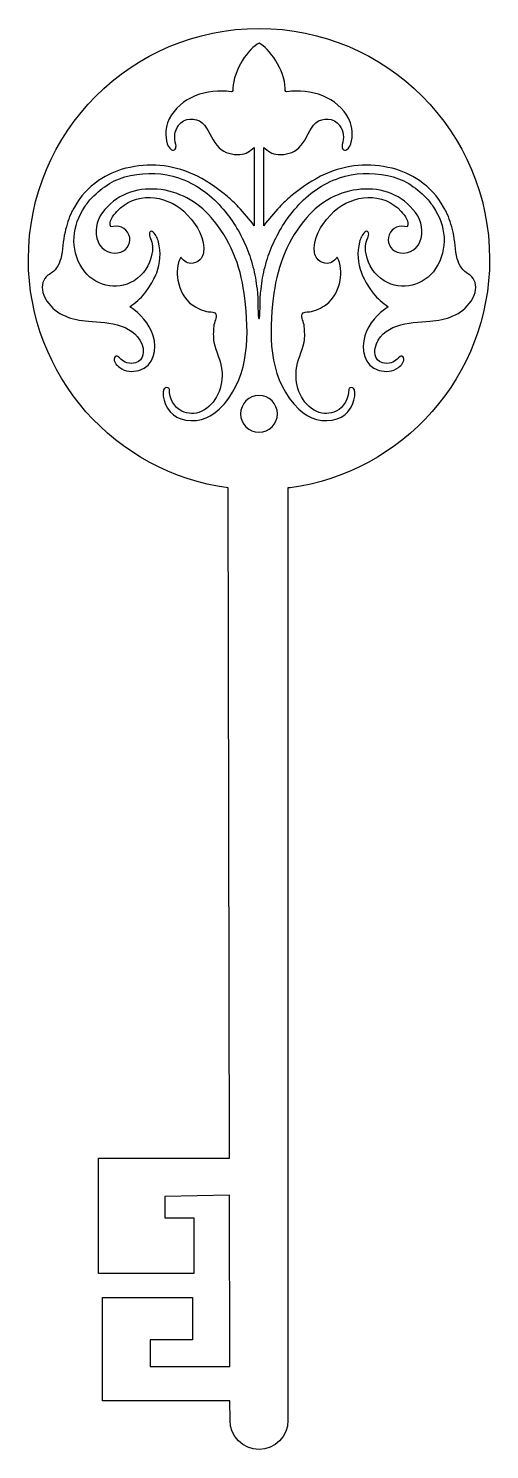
# Model space of a CAD drawing. Header units: centimetres. Extents: x -3.4 to 3.4, y -10.3 to 10.3.
import ezdxf

# ---------------------------------------------------------------- set-up
doc = ezdxf.new("R2010")
doc.units = ezdxf.units.CM
doc.header["$MEASUREMENT"] = 0
doc.layers.add('Camada 1', color=7, linetype='Continuous')

msp = doc.modelspace()

# ---------------------------------------------------------------- linework, layer by layer
at = {"layer": 'Camada 1'}
for points, knots in [([(-1.58231, -9.11906), (-1.58231, -9.11906), (-1.58231, -8.73324), (-1.58231, -8.73324), (-1.58231, -8.73324), (-1.58231, -8.73324), (-0.96544, -8.73325), (-0.96544, -8.73325), (-0.96544, -8.73325), (-0.96544, -8.73325), (-0.96544, -8.11659), (-0.96544, -8.11659), (-0.96544, -8.11659), (-0.96544, -8.11659), (-2.27621, -8.11658), (-2.27621, -8.11658), (-2.27621, -8.11658), (-2.27621, -8.11658), (-2.27621, -9.62005), (-2.27621, -9.62005), (-2.27621, -9.62005), (-2.27621, -9.62005), (-0.42241, -9.62005), (-0.42241, -9.62005), (-0.42241, -9.62005), (-0.42241, -9.62005), (-0.42172, -9.89969), (-0.42172, -9.89969), (-0.42172, -9.89969), (-0.42172, -10.13686), (-0.23289, -10.32887), (0.00021, -10.32887), (0.00021, -10.32887), (0.00021, -10.32887), (0.00021, -10.32887), (0.00021, -10.32887), (0.00021, -10.32887), (0.2331, -10.32887), (0.42172, -10.13686), (0.42172, -9.89969), (0.42172, -9.89969), (0.42172, -9.89969), (0.42172, 3.65047), (0.42172, 3.65047), (0.42172, 3.65047), (0.42172, 3.65047), (0.45154, 3.65092), (0.45154, 3.65092), (0.45154, 3.65092), (2.09053, 3.87185), (3.35412, 5.27591), (3.35412, 6.97454), (3.35412, 6.97454), (3.35412, 8.82747), (1.85245, 10.3289), (0, 10.3289), (0, 10.3289), (-1.85245, 10.3289), (-3.35412, 8.82747), (-3.35412, 6.97456), (-3.35412, 6.97456), (-3.35412, 5.27504), (-2.08941, 3.87049), (-0.4495, 3.65094), (-0.4495, 3.65094), (-0.4495, 3.65094), (-0.4495, 3.65094), (-0.4495, 3.65094), (-0.4495, 3.65094), (-0.4495, 3.65094), (-0.42963, -6.09271), (-0.42963, -6.09271), (-0.42963, -6.09271), (-0.42963, -6.09271), (-2.33402, -6.09271), (-2.33402, -6.09271), (-2.33402, -6.09271), (-2.33402, -6.09271), (-2.33402, -7.76964), (-2.33402, -7.76964), (-2.33402, -7.76964), (-2.33402, -7.76964), (-0.9462, -7.76963), (-0.9462, -7.76963), (-0.9462, -7.76963), (-0.9462, -7.76963), (-0.9462, -6.96008), (-0.9462, -6.96008), (-0.9462, -6.96008), (-0.9462, -6.96008), (-1.3702, -6.96009), (-1.3702, -6.96009), (-1.3702, -6.96009), (-1.3702, -6.96009), (-1.3702, -6.65153), (-1.3702, -6.65153), (-1.3702, -6.65153), (-1.3702, -6.65153), (-0.42849, -6.63253), (-0.42849, -6.63253), (-0.42849, -6.63253), (-0.42849, -6.63253), (-0.42576, -9.11906), (-0.42576, -9.11906), (-0.42576, -9.11906), (-0.42576, -9.11906), (-1.58231, -9.11906), (-1.58231, -9.11906)], [0, 0, 0, 0, 0.03571429, 0.03571429, 0.03571429, 0.03571429, 0.07142857, 0.07142857, 0.07142857, 0.07142857, 0.10714286, 0.10714286, 0.10714286, 0.10714286, 0.14285714, 0.14285714, 0.14285714, 0.14285714, 0.17857143, 0.17857143, 0.17857143, 0.17857143, 0.21428571, 0.21428571, 0.21428571, 0.21428571, 0.25, 0.25, 0.25, 0.25, 0.28571429, 0.28571429, 0.28571429, 0.28571429, 0.32142857, 0.32142857, 0.32142857, 0.32142857, 0.35714286, 0.35714286, 0.35714286, 0.35714286, 0.39285714, 0.39285714, 0.39285714, 0.39285714, 0.42857143, 0.42857143, 0.42857143, 0.42857143, 0.46428571, 0.46428571, 0.46428571, 0.46428571, 0.5, 0.5, 0.5, 0.5, 0.53571429, 0.53571429, 0.53571429, 0.53571429, 0.57142857, 0.57142857, 0.57142857, 0.57142857, 0.60714286, 0.60714286, 0.60714286, 0.60714286, 0.64285714, 0.64285714, 0.64285714, 0.64285714, 0.67857143, 0.67857143, 0.67857143, 0.67857143, 0.71428571, 0.71428571, 0.71428571, 0.71428571, 0.75, 0.75, 0.75, 0.75, 0.78571429, 0.78571429, 0.78571429, 0.78571429, 0.82142857, 0.82142857, 0.82142857, 0.82142857, 0.85714286, 0.85714286, 0.85714286, 0.85714286, 0.89285714, 0.89285714, 0.89285714, 0.89285714, 0.92857143, 0.92857143, 0.92857143, 0.92857143, 1, 1, 1, 1]), ([(3.08623, 6.36512), (2.94346, 6.16004), (2.72028, 6.09046), (2.48311, 6.07418), (2.48311, 6.07418), (2.1827, 6.05383), (1.77157, 6.03079), (1.68756, 5.68294), (1.68756, 5.68294), (1.67266, 5.6224), (1.68394, 5.45796), (1.8547, 5.46066), (1.8547, 5.46066), (1.96315, 5.46246), (1.99115, 5.51127), (2.05123, 5.55824), (2.05123, 5.55824), (2.06478, 5.56909), (2.09687, 5.56909), (2.10319, 5.54559), (2.10319, 5.54559), (2.12034, 5.48415), (2.07247, 5.43581), (2.02728, 5.40012), (2.02728, 5.40012), (1.94415, 5.33509), (1.84117, 5.33326), (1.74629, 5.3581), (1.74629, 5.3581), (1.52946, 5.41366), (1.4784, 5.67433), (1.54029, 5.86271), (1.54029, 5.86271), (1.59903, 6.04072), (1.72463, 6.18346), (1.88002, 6.28284), (1.88002, 6.28284), (1.80051, 6.34158), (1.72283, 6.39759), (1.66047, 6.48252), (1.66047, 6.48252), (1.64375, 6.50467), (1.62795, 6.52723), (1.61258, 6.54938), (1.61258, 6.54938), (1.56241, 6.62166), (1.5195, 6.69305), (1.48968, 6.77528), (1.48968, 6.77528), (1.43457, 6.91985), (1.42372, 7.07074), (1.46259, 7.22343), (1.46259, 7.22343), (1.47704, 7.27854), (1.49603, 7.32823), (1.53847, 7.3662), (1.53847, 7.3662), (1.58456, 7.40822), (1.6094, 7.3549), (1.58729, 7.29799), (1.58729, 7.29799), (1.56197, 7.23383), (1.53395, 7.17194), (1.55792, 7.04997), (1.55792, 7.04997), (1.58999, 6.88733), (1.67629, 6.74999), (1.81861, 6.66146), (1.81861, 6.66146), (2.0761, 6.50062), (2.40363, 6.58783), (2.56855, 6.83675), (2.56855, 6.83675), (2.75738, 7.12319), (2.71627, 7.46834), (2.53783, 7.73305), (2.53783, 7.73305), (2.50664, 7.78094), (2.47004, 7.8252), (2.4303, 7.86677), (2.4303, 7.86677), (2.27491, 8.02761), (2.0969, 8.14778), (1.87012, 8.19157), (1.87012, 8.19157), (1.62842, 8.23766), (1.39575, 8.23359), (1.17077, 8.15588), (1.17077, 8.15588), (0.92502, 8.0705), (0.71902, 7.92368), (0.54826, 7.73302), (0.54826, 7.73302), (0.47325, 7.64899), (0.40459, 7.55728), (0.34226, 7.45836), (0.34226, 7.45836), (0.28328, 7.36351), (0.23905, 7.27133), (0.19341, 7.17195), (0.19341, 7.17195), (0.14642, 7.07302), (0.1193, 6.97047), (0.08837, 6.86477), (0.08837, 6.86477), (0.05675, 6.75724), (0.04612, 6.65064), (0.02918, 6.53859), (0.02918, 6.53859), (0.00727, 6.39357), (0.02421, 6.10941), (0.0005, 6.10941), (0.0005, 6.10941), (-0.02389, 6.10941), (-0.00627, 6.39357), (-0.02887, 6.53859), (-0.02887, 6.53859), (-0.0458, 6.65064), (-0.05644, 6.75724), (-0.08827, 6.86477), (-0.08827, 6.86477), (-0.11923, 6.97047), (-0.14563, 7.07302), (-0.19241, 7.17195), (-0.19241, 7.17195), (-0.23871, 7.27133), (-0.28277, 7.36351), (-0.34171, 7.45836), (-0.34171, 7.45836), (-0.40428, 7.55731), (-0.47273, 7.64902), (-0.5484, 7.73302), (-0.5484, 7.73302), (-0.71871, 7.92368), (-0.92448, 8.0705), (-1.17025, 8.15588), (-1.17025, 8.15588), (-1.39523, 8.23359), (-1.62787, 8.23764), (-1.86915, 8.19157), (-1.86915, 8.19157), (-2.09682, 8.14775), (-2.27394, 8.02758), (-2.43025, 7.86677), (-2.43025, 7.86677), (-2.46933, 7.8252), (-2.50592, 7.78094), (-2.5373, 7.73305), (-2.5373, 7.73305), (-2.71531, 7.46833), (-2.7564, 7.12319), (-2.56802, 6.83675), (-2.56802, 6.83675), (-2.40313, 6.58783), (-2.07515, 6.50065), (-1.81808, 6.66146), (-1.81808, 6.66146), (-1.67531, 6.74999), (-1.58882, 6.88733), (-1.55741, 7.04997), (-1.55741, 7.04997), (-1.53436, 7.17194), (-1.56103, 7.23383), (-1.58702, 7.29799), (-1.58702, 7.29799), (-1.60914, 7.3549), (-1.58363, 7.40822), (-1.53823, 7.3662), (-1.53823, 7.3662), (-1.496, 7.32823), (-1.47634, 7.27854), (-1.46256, 7.22343), (-1.46256, 7.22343), (-1.42258, 7.07074), (-1.43388, 6.91985), (-1.4883, 6.77528), (-1.4883, 6.77528), (-1.51923, 6.69305), (-1.56193, 6.62169), (-1.6121, 6.54938), (-1.6121, 6.54938), (-1.62768, 6.52726), (-1.64327, 6.50467), (-1.65975, 6.48252), (-1.65975, 6.48252), (-1.72232, 6.39759), (-1.79979, 6.34158), (-1.87954, 6.28284), (-1.87954, 6.28284), (-1.72367, 6.18346), (-1.59808, 6.04069), (-1.53981, 5.86271), (-1.53981, 5.86271), (-1.47792, 5.67433), (-1.52851, 5.41366), (-1.74558, 5.3581), (-1.74558, 5.3581), (-1.84136, 5.33326), (-1.94367, 5.33505), (-2.02612, 5.40012), (-2.02612, 5.40012), (-2.07266, 5.43581), (-2.1201, 5.48415), (-2.10203, 5.54559), (-2.10203, 5.54559), (-2.09616, 5.56909), (-2.06409, 5.56909), (-2.0512, 5.55824), (-2.0512, 5.55824), (-1.99, 5.51128), (-1.96198, 5.46246), (-1.85379, 5.46066), (-1.85379, 5.46066), (-1.68348, 5.45793), (-1.67218, 5.6224), (-1.68663, 5.68294), (-1.68663, 5.68294), (-1.77201, 6.03079), (-2.18243, 6.05383), (-2.48242, 6.07418), (-2.48242, 6.07418), (-2.72004, 6.09043), (-2.94298, 6.16001), (-3.08575, 6.36512), (-3.08575, 6.36512), (-3.16571, 6.48077), (-3.16526, 6.59192), (-3.1316, 6.66553), (-3.1316, 6.66553), (-3.09342, 6.75046), (-2.99899, 6.76988), (-2.94457, 6.84669), (-2.94457, 6.84669), (-2.91478, 6.88826), (-2.89647, 6.93072), (-2.88427, 6.97951), (-2.88427, 6.97951), (-2.85083, 7.10961), (-2.85355, 7.2361), (-2.8217, 7.36622), (-2.8217, 7.36622), (-2.79641, 7.47237), (-2.77132, 7.57222), (-2.7205, 7.6671), (-2.7205, 7.6671), (-2.70875, 7.6897), (-2.69587, 7.71229), (-2.68367, 7.73306), (-2.68367, 7.73306), (-2.59556, 7.88395), (-2.48761, 8.01315), (-2.33244, 8.11663), (-2.33244, 8.11663), (-2.2048, 8.20291), (-2.08262, 8.2603), (-1.93512, 8.29596), (-1.93512, 8.29596), (-1.60442, 8.37547), (-1.2708, 8.35017), (-0.9636, 8.21193), (-0.9636, 8.21193), (-0.78019, 8.1288), (-0.62274, 8.02082), (-0.46462, 7.89163), (-0.46462, 7.89163), (-0.40408, 7.84239), (-0.34987, 7.78953), (-0.29994, 7.73307), (-0.29994, 7.73307), (-0.22088, 7.64541), (-0.13595, 7.55778), (-0.07179, 7.45976), (-0.07179, 7.45976), (-0.07179, 7.45976), (-0.07178, 8.59955), (-0.07178, 8.59955), (-0.07178, 8.59955), (-0.12644, 8.54806), (-0.18653, 8.50197), (-0.27847, 8.497), (-0.27847, 8.497), (-0.38825, 8.49113), (-0.49736, 8.51417), (-0.5807, 8.59413), (-0.5807, 8.59413), (-0.67807, 8.68766), (-0.71058, 8.81461), (-0.79144, 8.92031), (-0.79144, 8.92031), (-0.87727, 9.02781), (-1.03404, 9.04408), (-1.13659, 8.95645), (-1.13659, 8.95645), (-1.14924, 8.9447), (-1.16188, 8.93116), (-1.17249, 8.91671), (-1.17249, 8.91671), (-1.22964, 8.84035), (-1.24049, 8.7342), (-1.21022, 8.64022), (-1.21022, 8.64022), (-1.19622, 8.59596), (-1.22649, 8.53497), (-1.27303, 8.56389), (-1.27303, 8.56389), (-1.3505, 8.61223), (-1.36497, 8.76222), (-1.35005, 8.87245), (-1.35005, 8.87245), (-1.34079, 8.93751), (-1.31819, 8.9872), (-1.30465, 9.01339), (-1.30465, 9.01339), (-1.14992, 9.32962), (-0.75125, 9.45974), (-0.40586, 9.40733), (-0.40586, 9.40733), (-0.37379, 9.40191), (-0.37898, 9.44032), (-0.37898, 9.45927), (-0.37898, 9.45927), (-0.37694, 9.71541), (-0.14541, 10.05199), (0.00051, 10.11343), (0.00051, 10.11343), (0.14598, 10.05199), (0.37728, 9.71542), (0.37976, 9.45927), (0.37976, 9.45927), (0.37976, 9.4403), (0.37457, 9.40191), (0.40643, 9.40733), (0.40643, 9.40733), (0.75158, 9.45972), (1.15094, 9.32962), (1.30543, 9.01339), (1.30543, 9.01339), (1.319, 8.9872), (1.34205, 8.93751), (1.35062, 8.87245), (1.35062, 8.87245), (1.36507, 8.76222), (1.35152, 8.61223), (1.27384, 8.56389), (1.27384, 8.56389), (1.22685, 8.53497), (1.19658, 8.59596), (1.21058, 8.64022), (1.21058, 8.64022), (1.2413, 8.7342), (1.23135, 8.84035), (1.17261, 8.91671), (1.17261, 8.91671), (1.16266, 8.93116), (1.15094, 8.94473), (1.13692, 8.95645), (1.13692, 8.95645), (1.03437, 9.04411), (0.87805, 9.02783), (0.79129, 8.92031), (0.79129, 8.92031), (0.70998, 8.81458), (0.67927, 8.68766), (0.58169, 8.59413), (0.58169, 8.59413), (0.49763, 8.51417), (0.38831, 8.49113), (0.27922, 8.497), (0.27922, 8.497), (0.18707, 8.50197), (0.12743, 8.54806), (0.07184, 8.59955), (0.07184, 8.59955), (0.07184, 8.59955), (0.07184, 7.45975), (0.07184, 7.45975), (0.07184, 7.45975), (0.13645, 7.55778), (0.22138, 7.64543), (0.30023, 7.73306), (0.30023, 7.73306), (0.35058, 7.78952), (0.40458, 7.84239), (0.46422, 7.89162), (0.46422, 7.89162), (0.62323, 8.02082), (0.78135, 8.12879), (0.96386, 8.21192), (0.96386, 8.21192), (1.27107, 8.35016), (1.60447, 8.37546), (1.93562, 8.29595), (1.93562, 8.29595), (2.08244, 8.26026), (2.20624, 8.2029), (2.33363, 8.11662), (2.33363, 8.11662), (2.48767, 8.01317), (2.59565, 7.88397), (2.68465, 7.73305), (2.68465, 7.73305), (2.69685, 7.71228), (2.70859, 7.68968), (2.72034, 7.66709), (2.72034, 7.66709), (2.7714, 7.57221), (2.79625, 7.47238), (2.82199, 7.36621), (2.82199, 7.36621), (2.85408, 7.23611), (2.85136, 7.10962), (2.88433, 6.97949), (2.88433, 6.97949), (2.89653, 6.9307), (2.9146, 6.88824), (2.94532, 6.84667), (2.94532, 6.84667), (2.99956, 6.76986), (3.09441, 6.75044), (3.1319, 6.66551), (3.1319, 6.66551), (3.16526, 6.59192), (3.16574, 6.48077), (3.08623, 6.36512)], [0, 0, 0, 0, 0.00934579, 0.00934579, 0.00934579, 0.00934579, 0.01869159, 0.01869159, 0.01869159, 0.01869159, 0.02803738, 0.02803738, 0.02803738, 0.02803738, 0.03738318, 0.03738318, 0.03738318, 0.03738318, 0.04672897, 0.04672897, 0.04672897, 0.04672897, 0.05607477, 0.05607477, 0.05607477, 0.05607477, 0.06542056, 0.06542056, 0.06542056, 0.06542056, 0.07476636, 0.07476636, 0.07476636, 0.07476636, 0.08411215, 0.08411215, 0.08411215, 0.08411215, 0.09345794, 0.09345794, 0.09345794, 0.09345794, 0.10280374, 0.10280374, 0.10280374, 0.10280374, 0.11214953, 0.11214953, 0.11214953, 0.11214953, 0.12149533, 0.12149533, 0.12149533, 0.12149533, 0.13084112, 0.13084112, 0.13084112, 0.13084112, 0.14018692, 0.14018692, 0.14018692, 0.14018692, 0.14953271, 0.14953271, 0.14953271, 0.14953271, 0.1588785, 0.1588785, 0.1588785, 0.1588785, 0.1682243, 0.1682243, 0.1682243, 0.1682243, 0.17757009, 0.17757009, 0.17757009, 0.17757009, 0.18691589, 0.18691589, 0.18691589, 0.18691589, 0.19626168, 0.19626168, 0.19626168, 0.19626168, 0.20560748, 0.20560748, 0.20560748, 0.20560748, 0.21495327, 0.21495327, 0.21495327, 0.21495327, 0.22429907, 0.22429907, 0.22429907, 0.22429907, 0.23364486, 0.23364486, 0.23364486, 0.23364486, 0.24299065, 0.24299065, 0.24299065, 0.24299065, 0.25233645, 0.25233645, 0.25233645, 0.25233645, 0.26168224, 0.26168224, 0.26168224, 0.26168224, 0.27102804, 0.27102804, 0.27102804, 0.27102804, 0.28037383, 0.28037383, 0.28037383, 0.28037383, 0.28971963, 0.28971963, 0.28971963, 0.28971963, 0.29906542, 0.29906542, 0.29906542, 0.29906542, 0.30841121, 0.30841121, 0.30841121, 0.30841121, 0.31775701, 0.31775701, 0.31775701, 0.31775701, 0.3271028, 0.3271028, 0.3271028, 0.3271028, 0.3364486, 0.3364486, 0.3364486, 0.3364486, 0.34579439, 0.34579439, 0.34579439, 0.34579439, 0.35514019, 0.35514019, 0.35514019, 0.35514019, 0.36448598, 0.36448598, 0.36448598, 0.36448598, 0.37383178, 0.37383178, 0.37383178, 0.37383178, 0.38317757, 0.38317757, 0.38317757, 0.38317757, 0.39252336, 0.39252336, 0.39252336, 0.39252336, 0.40186916, 0.40186916, 0.40186916, 0.40186916, 0.41121495, 0.41121495, 0.41121495, 0.41121495, 0.42056075, 0.42056075, 0.42056075, 0.42056075, 0.42990654, 0.42990654, 0.42990654, 0.42990654, 0.43925234, 0.43925234, 0.43925234, 0.43925234, 0.44859813, 0.44859813, 0.44859813, 0.44859813, 0.45794393, 0.45794393, 0.45794393, 0.45794393, 0.46728972, 0.46728972, 0.46728972, 0.46728972, 0.47663551, 0.47663551, 0.47663551, 0.47663551, 0.48598131, 0.48598131, 0.48598131, 0.48598131, 0.4953271, 0.4953271, 0.4953271, 0.4953271, 0.5046729, 0.5046729, 0.5046729, 0.5046729, 0.51401869, 0.51401869, 0.51401869, 0.51401869, 0.52336449, 0.52336449, 0.52336449, 0.52336449, 0.53271028, 0.53271028, 0.53271028, 0.53271028, 0.54205607, 0.54205607, 0.54205607, 0.54205607, 0.55140187, 0.55140187, 0.55140187, 0.55140187, 0.56074766, 0.56074766, 0.56074766, 0.56074766, 0.57009346, 0.57009346, 0.57009346, 0.57009346, 0.57943925, 0.57943925, 0.57943925, 0.57943925, 0.58878505, 0.58878505, 0.58878505, 0.58878505, 0.59813084, 0.59813084, 0.59813084, 0.59813084, 0.60747664, 0.60747664, 0.60747664, 0.60747664, 0.61682243, 0.61682243, 0.61682243, 0.61682243, 0.62616822, 0.62616822, 0.62616822, 0.62616822, 0.63551402, 0.63551402, 0.63551402, 0.63551402, 0.64485981, 0.64485981, 0.64485981, 0.64485981, 0.65420561, 0.65420561, 0.65420561, 0.65420561, 0.6635514, 0.6635514, 0.6635514, 0.6635514, 0.6728972, 0.6728972, 0.6728972, 0.6728972, 0.68224299, 0.68224299, 0.68224299, 0.68224299, 0.69158879, 0.69158879, 0.69158879, 0.69158879, 0.70093458, 0.70093458, 0.70093458, 0.70093458, 0.71028037, 0.71028037, 0.71028037, 0.71028037, 0.71962617, 0.71962617, 0.71962617, 0.71962617, 0.72897196, 0.72897196, 0.72897196, 0.72897196, 0.73831776, 0.73831776, 0.73831776, 0.73831776, 0.74766355, 0.74766355, 0.74766355, 0.74766355, 0.75700935, 0.75700935, 0.75700935, 0.75700935, 0.76635514, 0.76635514, 0.76635514, 0.76635514, 0.77570093, 0.77570093, 0.77570093, 0.77570093, 0.78504673, 0.78504673, 0.78504673, 0.78504673, 0.79439252, 0.79439252, 0.79439252, 0.79439252, 0.80373832, 0.80373832, 0.80373832, 0.80373832, 0.81308411, 0.81308411, 0.81308411, 0.81308411, 0.82242991, 0.82242991, 0.82242991, 0.82242991, 0.8317757, 0.8317757, 0.8317757, 0.8317757, 0.8411215, 0.8411215, 0.8411215, 0.8411215, 0.85046729, 0.85046729, 0.85046729, 0.85046729, 0.85981308, 0.85981308, 0.85981308, 0.85981308, 0.86915888, 0.86915888, 0.86915888, 0.86915888, 0.87850467, 0.87850467, 0.87850467, 0.87850467, 0.88785047, 0.88785047, 0.88785047, 0.88785047, 0.89719626, 0.89719626, 0.89719626, 0.89719626, 0.90654206, 0.90654206, 0.90654206, 0.90654206, 0.91588785, 0.91588785, 0.91588785, 0.91588785, 0.92523364, 0.92523364, 0.92523364, 0.92523364, 0.93457944, 0.93457944, 0.93457944, 0.93457944, 0.94392523, 0.94392523, 0.94392523, 0.94392523, 0.95327103, 0.95327103, 0.95327103, 0.95327103, 0.96261682, 0.96261682, 0.96261682, 0.96261682, 0.97196262, 0.97196262, 0.97196262, 0.97196262, 0.98130841, 0.98130841, 0.98130841, 0.98130841, 1, 1, 1, 1]), ([(-1.36726, 5.1011), (-1.3449, 5.1133), (-1.30537, 5.10922), (-1.30424, 5.08078), (-1.30424, 5.08078), (-1.29974, 4.95113), (-1.24055, 4.82281), (-1.12152, 4.7659), (-1.12152, 4.7659), (-1.03251, 4.72298), (-0.93245, 4.72074), (-0.84209, 4.76048), (-0.84209, 4.76048), (-0.61463, 4.86348), (-0.51681, 5.12685), (-0.54099, 5.36222), (-0.54099, 5.36222), (-0.55499, 5.50499), (-0.62433, 5.62606), (-0.6546, 5.77063), (-0.6546, 5.77063), (-0.67085, 5.84969), (-0.66317, 5.92197), (-0.65865, 5.9965), (-0.65865, 5.9965), (-0.6546, 6.05884), (-0.60626, 6.1266), (-0.62724, 6.17628), (-0.62724, 6.17628), (-0.63989, 6.20972), (-0.69005, 6.20745), (-0.73612, 6.21152), (-0.73612, 6.21152), (-0.80322, 6.21784), (-0.91842, 6.27296), (-0.97353, 6.31272), (-0.97353, 6.31272), (-1.08942, 6.39765), (-1.15445, 6.5273), (-1.17908, 6.66779), (-1.17908, 6.66779), (-1.19964, 6.78164), (-1.19466, 6.90091), (-1.1382, 7.00437), (-1.1382, 7.00437), (-1.10793, 6.96415), (-1.05713, 6.91719), (-0.99453, 6.91401), (-0.99453, 6.91401), (-0.94847, 6.91128), (-0.892, 6.93028), (-0.85901, 6.96597), (-0.85901, 6.96597), (-0.81247, 7.01656), (-0.80096, 7.07302), (-0.80456, 7.13718), (-0.80456, 7.13718), (-0.81361, 7.34951), (-0.93942, 7.52842), (-1.09505, 7.67071), (-1.09505, 7.67071), (-1.36546, 7.91783), (-1.80366, 7.95805), (-2.06772, 7.66891), (-2.06772, 7.66891), (-2.1208, 7.61017), (-2.19398, 7.51982), (-2.15583, 7.44393), (-2.15583, 7.44393), (-2.04719, 7.47102), (-1.93334, 7.44078), (-1.89156, 7.33008), (-1.89156, 7.33008), (-1.85248, 7.23025), (-1.90601, 7.11233), (-2.00766, 7.07756), (-2.00766, 7.07756), (-2.13911, 7.03102), (-2.29227, 7.10061), (-2.34037, 7.2262), (-2.34037, 7.2262), (-2.39503, 7.36624), (-2.36974, 7.52661), (-2.2769, 7.65266), (-2.2769, 7.65266), (-2.08762, 7.90835), (-1.78538, 8.01678), (-1.48021, 7.99149), (-1.48021, 7.99149), (-1.17324, 7.96485), (-0.89789, 7.81755), (-0.69482, 7.58038), (-0.69482, 7.58038), (-0.42196, 7.2628), (-0.27106, 6.89008), (-0.21661, 6.4817), (-0.21661, 6.4817), (-0.20984, 6.42884), (-0.20306, 6.37597), (-0.19764, 6.32179), (-0.19764, 6.32179), (-0.13959, 5.78058), (-0.16465, 5.20051), (-0.57711, 4.79618), (-0.57711, 4.79618), (-0.72462, 4.65071), (-0.93784, 4.58838), (-1.13752, 4.65296), (-1.13752, 4.65296), (-1.29564, 4.70402), (-1.40631, 4.88516), (-1.393, 5.0451), (-1.393, 5.0451), (-1.39031, 5.06541), (-1.38986, 5.08845), (-1.36726, 5.1011)], [0, 0, 0, 0, 0.03333333, 0.03333333, 0.03333333, 0.03333333, 0.06666667, 0.06666667, 0.06666667, 0.06666667, 0.1, 0.1, 0.1, 0.1, 0.13333333, 0.13333333, 0.13333333, 0.13333333, 0.16666667, 0.16666667, 0.16666667, 0.16666667, 0.2, 0.2, 0.2, 0.2, 0.23333333, 0.23333333, 0.23333333, 0.23333333, 0.26666667, 0.26666667, 0.26666667, 0.26666667, 0.3, 0.3, 0.3, 0.3, 0.33333333, 0.33333333, 0.33333333, 0.33333333, 0.36666667, 0.36666667, 0.36666667, 0.36666667, 0.4, 0.4, 0.4, 0.4, 0.43333333, 0.43333333, 0.43333333, 0.43333333, 0.46666667, 0.46666667, 0.46666667, 0.46666667, 0.5, 0.5, 0.5, 0.5, 0.53333333, 0.53333333, 0.53333333, 0.53333333, 0.56666667, 0.56666667, 0.56666667, 0.56666667, 0.6, 0.6, 0.6, 0.6, 0.63333333, 0.63333333, 0.63333333, 0.63333333, 0.66666667, 0.66666667, 0.66666667, 0.66666667, 0.7, 0.7, 0.7, 0.7, 0.73333333, 0.73333333, 0.73333333, 0.73333333, 0.76666667, 0.76666667, 0.76666667, 0.76666667, 0.8, 0.8, 0.8, 0.8, 0.83333333, 0.83333333, 0.83333333, 0.83333333, 0.86666667, 0.86666667, 0.86666667, 0.86666667, 0.9, 0.9, 0.9, 0.9, 0.93333333, 0.93333333, 0.93333333, 0.93333333, 1, 1, 1, 1]), ([(0.19764, 6.32176), (0.20351, 6.37597), (0.21029, 6.42884), (0.21727, 6.48167), (0.21727, 6.48167), (0.27217, 6.89008), (0.42216, 7.26277), (0.69548, 7.58035), (0.69548, 7.58035), (0.89786, 7.81752), (1.17435, 7.96479), (1.48108, 7.99146), (1.48108, 7.99146), (1.78601, 8.01675), (2.0878, 7.90833), (2.27663, 7.65263), (2.27663, 7.65263), (2.36968, 7.52658), (2.39588, 7.36622), (2.34077, 7.22617), (2.34077, 7.22617), (2.29198, 7.10057), (2.13929, 7.03101), (2.00829, 7.07753), (2.00829, 7.07753), (1.90664, 7.1123), (1.85377, 7.23022), (1.89174, 7.33005), (1.89174, 7.33005), (1.93376, 7.44075), (2.04806, 7.47099), (2.15648, 7.4439), (2.15648, 7.4439), (2.19442, 7.51981), (2.12124, 7.61016), (2.06837, 7.66888), (2.06837, 7.66888), (1.805, 7.95802), (1.36587, 7.9178), (1.09529, 7.67068), (1.09529, 7.67068), (0.93942, 7.52839), (0.81383, 7.34948), (0.8048, 7.13715), (0.8048, 7.13715), (0.80207, 7.07299), (0.81337, 7.01653), (0.85944, 6.96594), (0.85944, 6.96594), (0.89153, 6.93025), (0.94935, 6.91128), (0.99544, 6.91398), (0.99544, 6.91398), (1.05688, 6.91716), (1.10839, 6.96415), (1.13866, 7.00434), (1.13866, 7.00434), (1.19512, 6.90089), (1.19965, 6.78161), (1.17978, 6.66776), (1.17978, 6.66776), (1.15494, 6.52727), (1.08942, 6.39762), (0.97378, 6.31269), (0.97378, 6.31269), (0.91957, 6.27295), (0.80344, 6.21784), (0.73661, 6.21149), (0.73661, 6.21149), (0.69052, 6.20742), (0.64035, 6.20969), (0.62773, 6.17625), (0.62773, 6.17625), (0.60738, 6.12656), (0.65482, 6.0588), (0.65845, 5.99647), (0.65845, 5.99647), (0.66387, 5.92194), (0.672, 5.84965), (0.65483, 5.7706), (0.65483, 5.7706), (0.62456, 5.62603), (0.55543, 5.50496), (0.54188, 5.36219), (0.54188, 5.36219), (0.51794, 5.12682), (0.61506, 4.86345), (0.84274, 4.76045), (0.84274, 4.76045), (0.9322, 4.72071), (1.0325, 4.72296), (1.12285, 4.76587), (1.12285, 4.76587), (1.24075, 4.82278), (1.30086, 4.9511), (1.30491, 5.08075), (1.30491, 5.08075), (1.30536, 5.10919), (1.34513, 5.11327), (1.3686, 5.10107), (1.3686, 5.10107), (1.38985, 5.08842), (1.39027, 5.06538), (1.39299, 5.04506), (1.39299, 5.04506), (1.40656, 4.88515), (1.29586, 4.70399), (1.1382, 4.65292), (1.1382, 4.65292), (0.93852, 4.58834), (0.72574, 4.65067), (0.57712, 4.79614), (0.57712, 4.79614), (0.16513, 5.20048), (0.14049, 5.78055), (0.19764, 6.32176)], [0, 0, 0, 0, 0.03333333, 0.03333333, 0.03333333, 0.03333333, 0.06666667, 0.06666667, 0.06666667, 0.06666667, 0.1, 0.1, 0.1, 0.1, 0.13333333, 0.13333333, 0.13333333, 0.13333333, 0.16666667, 0.16666667, 0.16666667, 0.16666667, 0.2, 0.2, 0.2, 0.2, 0.23333333, 0.23333333, 0.23333333, 0.23333333, 0.26666667, 0.26666667, 0.26666667, 0.26666667, 0.3, 0.3, 0.3, 0.3, 0.33333333, 0.33333333, 0.33333333, 0.33333333, 0.36666667, 0.36666667, 0.36666667, 0.36666667, 0.4, 0.4, 0.4, 0.4, 0.43333333, 0.43333333, 0.43333333, 0.43333333, 0.46666667, 0.46666667, 0.46666667, 0.46666667, 0.5, 0.5, 0.5, 0.5, 0.53333333, 0.53333333, 0.53333333, 0.53333333, 0.56666667, 0.56666667, 0.56666667, 0.56666667, 0.6, 0.6, 0.6, 0.6, 0.63333333, 0.63333333, 0.63333333, 0.63333333, 0.66666667, 0.66666667, 0.66666667, 0.66666667, 0.7, 0.7, 0.7, 0.7, 0.73333333, 0.73333333, 0.73333333, 0.73333333, 0.76666667, 0.76666667, 0.76666667, 0.76666667, 0.8, 0.8, 0.8, 0.8, 0.83333333, 0.83333333, 0.83333333, 0.83333333, 0.86666667, 0.86666667, 0.86666667, 0.86666667, 0.9, 0.9, 0.9, 0.9, 0.93333333, 0.93333333, 0.93333333, 0.93333333, 1, 1, 1, 1]), ([(-0.00021, 4.99357), (0.14775, 4.99357), (0.26744, 4.8734), (0.26744, 4.72613), (0.26744, 4.72613), (0.26744, 4.57794), (0.14774, 4.45779), (-0.00021, 4.45779), (-0.00021, 4.45779), (-0.14793, 4.45779), (-0.2681, 4.57796), (-0.2681, 4.72613), (-0.2681, 4.72613), (-0.26813, 4.8734), (-0.14795, 4.99357), (-0.00021, 4.99357)], [0, 0, 0, 0, 0.2, 0.2, 0.2, 0.2, 0.4, 0.4, 0.4, 0.4, 0.6, 0.6, 0.6, 0.6, 1, 1, 1, 1])]:
    msp.add_open_spline(points, degree=3, knots=knots, dxfattribs=at)

doc.saveas('drawing.dxf')
